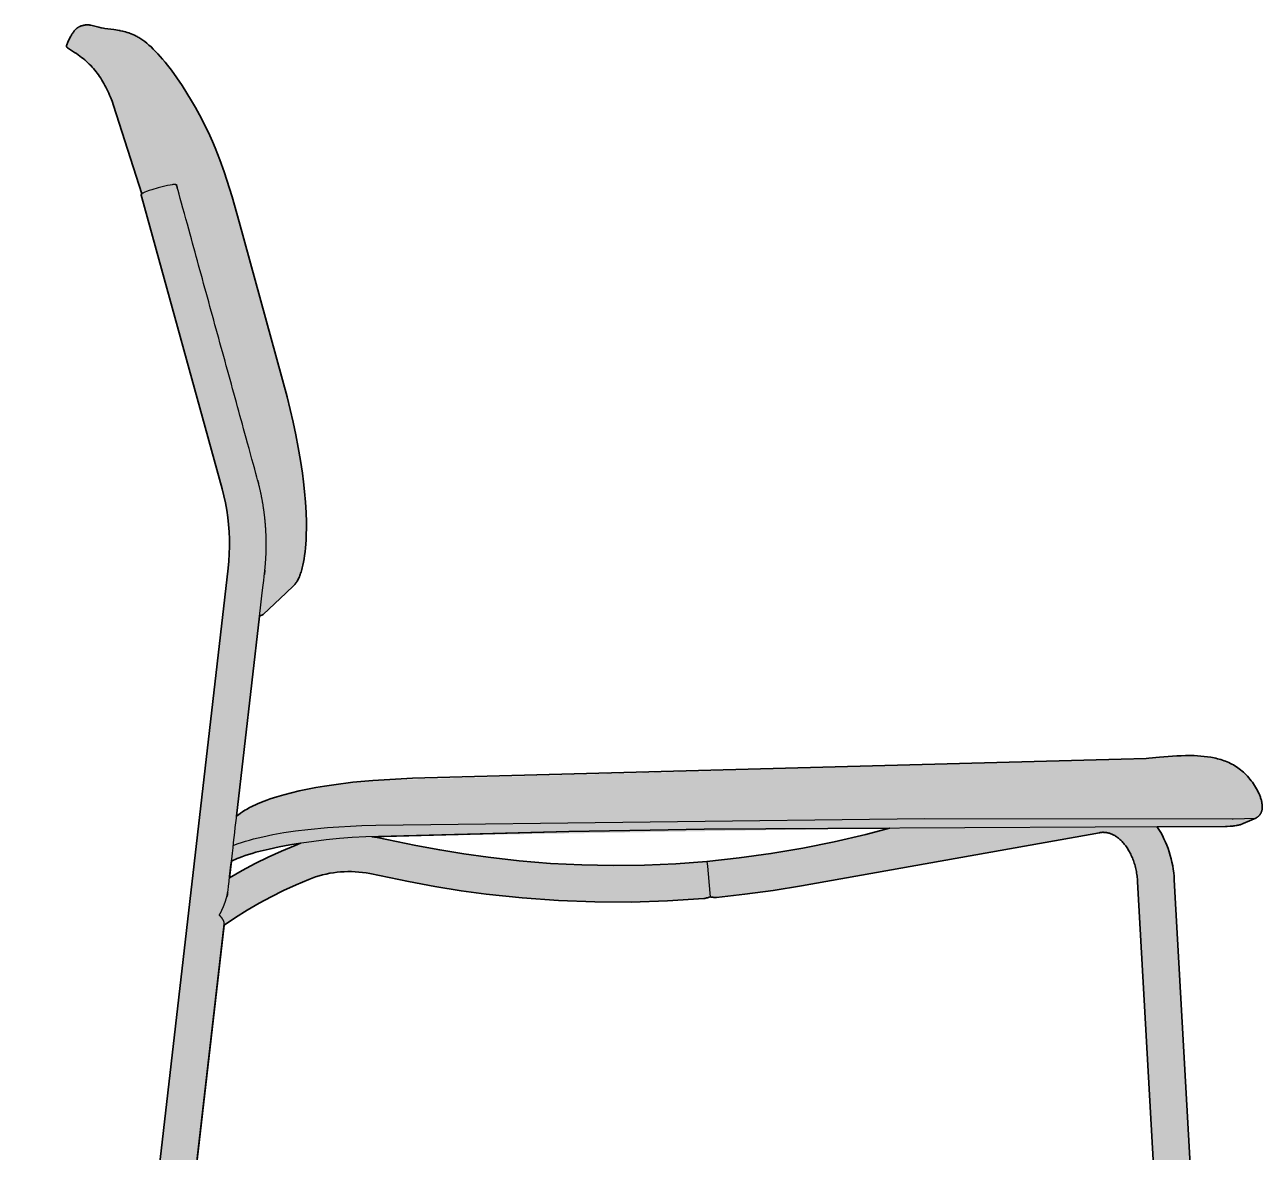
# Model space of a CAD drawing. Header units: millimetres. Extents: x 0 to 1859, y -919 to 982.
# Drawn here: x 1160 to 1699, y 491 to 982 of the extents above; entities that cross this region are included whole.
import ezdxf

# ---------------------------------------------------------------- set-up
doc = ezdxf.new("R2010")
doc.units = ezdxf.units.MM
doc.layers.add('Blocks', color=7, linetype='Continuous')
doc.layers.add('Blocks$Fill', color=7, linetype='Continuous', true_color=0xffffff)
doc.layers.add('Blocks$Inner', color=7, linetype='Continuous', lineweight=25, true_color=0x007f00)
doc.layers.add('Blocks$Outline', color=7, linetype='Continuous', lineweight=35, true_color=0xff3f3f)

# ---------------------------------------------------------------- blocks, each defined once
blk = doc.blocks.new('Soft Edge 90 Barstool Low Side')
at = {"layer": 'Blocks$Fill'}
h = blk.add_hatch(color=256, dxfattribs=at)
h.paths.add_polyline_path([(217.51, 724.21), (219.02, 724.88), (219.02, 724.88), (229.03, 734.32), (232, 737.09), (232.3, 737.38), (232.57, 737.67), (232.72, 737.83), (232.88, 738.02), (233.04, 738.21), (233.19, 738.4), (233.33, 738.6), (233.46, 738.79), (233.59, 738.99), (233.72, 739.18), (233.84, 739.38), (233.95, 739.58), (234.18, 740), (234.4, 740.43), (234.61, 740.88), (234.81, 741.35), (235.01, 741.84), (235.2, 742.34), (235.38, 742.86), (235.56, 743.41), (235.73, 743.97), (235.9, 744.55), (236.06, 745.16), (236.36, 746.42), (236.64, 747.76), (236.89, 749.18), (237.11, 750.67), (237.31, 752.24), (237.48, 753.88), (237.63, 755.59), (237.74, 757.37), (237.82, 759.22), (237.9, 763.11), (237.89, 765.15), (237.77, 769.4), (237.51, 773.86), (237.1, 778.47), (236.63, 782.73), (236.14, 786.46), (235.29, 792.03), (234.33, 797.59), (233.25, 803.13), (232.07, 808.66), (229.45, 819.69), (208.6, 896.04), (205.51, 906.93), (203.27, 914.14), (202.07, 917.71), (200.16, 923.04), (198.09, 928.29), (196.97, 930.93), (195.81, 933.53), (193.38, 938.62), (191.3, 942.66), (189.62, 945.74), (187.87, 948.76), (185.83, 952.11), (183.69, 955.44), (181.43, 958.74), (179.05, 962.03), (177.35, 964.26), (176.31, 965.57), (175.24, 966.86), (174.2, 968.07), (173.17, 969.2), (172.16, 970.26), (171.17, 971.25), (170.21, 972.16), (169.26, 973.01), (168.34, 973.79), (167.44, 974.49), (166.57, 975.14), (166.14, 975.44), (165.72, 975.72), (165.3, 975.98), (164.89, 976.24), (164.49, 976.47), (164.1, 976.69), (163.71, 976.9), (163.32, 977.1), (162.95, 977.28), (162.21, 977.62), (161.5, 977.92), (160.8, 978.18), (160.45, 978.31), (159.74, 978.54), (159.06, 978.74), (158.39, 978.91), (157.76, 979.06), (156.71, 979.28), (156.39, 979.34), (153.99, 979.71), (149.43, 980.36), (148.39, 980.55), (147.47, 980.76), (143.67, 981.69), (143.49, 981.72), (143.28, 981.76), (143.02, 981.8), (142.85, 981.82), (142.68, 981.84), (142.66, 981.84), (142.65, 981.84), (142.62, 981.84), (142.58, 981.85), (142.54, 981.85), (142.43, 981.84), (142.31, 981.84), (142.16, 981.83), (142, 981.81), (141.82, 981.79), (141.62, 981.76), (141.4, 981.72), (141.17, 981.68), (140.92, 981.63), (140.66, 981.56), (140.39, 981.49), (140.11, 981.41), (139.81, 981.31), (139.51, 981.21), (139.22, 981.09), (139.07, 981.03), (138.92, 980.96), (138.76, 980.89), (138.61, 980.8), (138.45, 980.71), (138.37, 980.67), (138.29, 980.61), (138.2, 980.56), (138.12, 980.5), (138.04, 980.45), (137.96, 980.38), (137.87, 980.32), (137.79, 980.25), (137.7, 980.18), (137.62, 980.11), (137.53, 980.03), (137.44, 979.95), (137.35, 979.86), (137.26, 979.78), (137.08, 979.59), (136.9, 979.38), (136.71, 979.16), (136.53, 978.92), (136.33, 978.66), (136.14, 978.38), (135.94, 978.08), (135.73, 977.76), (135.53, 977.42), (135.32, 977.05), (135.1, 976.66), (134.89, 976.24), (134.44, 975.33), (133.98, 974.3), (133.5, 973.16), (133.48, 973.13), (133.46, 973.09), (133.45, 973.06), (133.43, 973.03), (133.42, 973), (133.4, 972.97), (133.39, 972.94), (133.38, 972.9), (133.37, 972.87), (133.36, 972.83), (133.36, 972.8), (133.35, 972.77), (133.35, 972.73), (133.34, 972.7), (133.34, 972.66), (133.34, 972.63), (133.34, 972.59), (133.34, 972.56), (133.35, 972.52), (133.35, 972.49), (133.35, 972.45), (133.36, 972.42), (133.37, 972.39), (133.38, 972.35), (133.39, 972.32), (133.4, 972.29), (133.41, 972.25), (133.42, 972.22), (133.44, 972.19), (133.45, 972.16), (133.47, 972.13), (133.49, 972.1), (133.51, 972.07), (133.52, 972.04), (133.55, 972.01), (133.57, 971.98), (133.59, 971.96), (133.61, 971.93), (133.64, 971.9), (133.66, 971.88), (133.69, 971.86), (133.71, 971.83), (133.74, 971.81), (133.77, 971.79), (133.8, 971.77), (138.45, 968.74), (139.2, 968.19), (139.93, 967.64), (140.64, 967.07), (141.33, 966.49), (142, 965.89), (142.65, 965.29), (143.28, 964.67), (143.9, 964.04), (144.5, 963.39), (145.09, 962.73), (145.66, 962.06), (146.21, 961.38), (146.75, 960.68), (147.27, 959.97), (147.78, 959.25), (148.27, 958.51), (148.75, 957.76), (149.22, 956.99), (149.67, 956.21), (150.12, 955.41), (150.54, 954.6), (150.96, 953.78), (151.36, 952.94), (151.75, 952.08), (152.13, 951.21), (152.5, 950.33), (153.2, 948.51), (153.85, 946.64), (166.18, 908.21), (166.13, 908.17), (166.12, 908.16), (166.11, 908.15), (166.1, 908.14), (166.09, 908.13), (166.07, 908.11), (166.06, 908.1), (166.05, 908.08), (166.04, 908.07), (166.03, 908.05), (166.02, 908.04), (166.01, 908.02), (166, 908), (165.98, 907.98), (165.98, 907.97), (165.97, 907.96), (165.97, 907.95), (165.96, 907.94), (165.96, 907.93), (165.95, 907.91), (165.95, 907.9), (165.95, 907.89), (165.94, 907.88), (165.94, 907.86), (165.93, 907.85), (165.93, 907.84), (165.93, 907.82), (165.93, 907.81), (165.92, 907.79), (165.92, 907.78), (165.92, 907.76), (165.92, 907.75), (165.92, 907.73), (165.92, 907.72), (165.92, 907.7), (165.92, 907.69), (165.92, 907.67), (165.92, 907.66), (165.92, 907.64), (165.92, 907.63), (165.93, 907.61), (165.93, 907.59), (165.93, 907.58), (165.94, 907.56), (201.12, 779.67), (202.6, 773.49), (203.17, 770.36), (203.63, 767.21), (203.99, 764.06), (204.37, 757.72), (204.39, 754.55), (204.3, 751.37), (204.1, 748.2), (203.8, 745.04), (119.72, 13.91), (119.72, 13.91), (119.71, 13.54), (119.67, 12.71), (119.61, 11.88), (119.52, 11.06), (119.4, 10.24), (119.25, 9.42), (119.08, 8.61), (118.88, 7.8), (118.66, 7), (118.39, 5.5), (117.81, 5.5), (117.72, 5.49), (117.63, 5.49), (117.53, 5.47), (117.44, 5.46), (117.35, 5.44), (117.26, 5.42), (117.17, 5.4), (117.08, 5.37), (116.99, 5.34), (116.9, 5.31), (116.81, 5.27), (116.73, 5.23), (116.64, 5.19), (116.56, 5.15), (116.48, 5.1), (116.4, 5.05), (116.32, 5), (116.25, 4.94), (116.17, 4.88), (116.1, 4.82), (116.03, 4.76), (115.96, 4.69), (115.9, 4.63), (115.83, 4.56), (115.77, 4.49), (115.72, 4.41), (115.66, 4.34), (115.61, 4.26), (115.56, 4.18), (115.51, 4.1), (115.47, 4.02), (115.42, 3.93), (115.39, 3.85), (115.35, 3.76), (115.32, 3.67), (115.29, 3.58), (115.26, 3.49), (115.24, 3.4), (115.22, 3.31), (115.2, 3.22), (115.18, 3.12), (115.17, 3.03), (115.16, 2.94), (115.16, 2.84), (115.16, 2.75), (115.16, 2.66), (115.16, 2.56), (115.17, 2.47), (115.18, 2.38), (115.2, 2.28), (115.22, 2.19), (115.24, 2.1), (115.26, 2.01), (115.29, 1.92), (115.32, 1.83), (115.35, 1.74), (115.39, 1.65), (115.42, 1.57), (115.47, 1.48), (115.51, 1.4), (115.56, 1.32), (115.61, 1.24), (115.66, 1.16), (115.72, 1.09), (115.77, 1.01), (115.83, 0.94), (115.9, 0.87), (115.96, 0.81), (116.03, 0.74), (116.1, 0.68), (116.17, 0.62), (116.25, 0.56), (116.32, 0.5), (116.4, 0.45), (116.48, 0.4), (116.56, 0.35), (116.64, 0.31), (116.73, 0.27), (116.81, 0.23), (116.9, 0.19), (116.99, 0.16), (117.08, 0.13), (117.17, 0.1), (117.26, 0.08), (117.35, 0.06), (117.44, 0.04), (117.53, 0.03), (117.63, 0.01), (117.72, 0.01), (117.81, 0), (117.91, 0), (137.5, 0), (137.6, 0.01), (137.69, 0.01), (137.78, 0.03), (137.87, 0.04), (137.97, 0.06), (138.06, 0.08), (138.15, 0.1), (138.24, 0.13), (138.33, 0.16), (138.42, 0.19), (138.5, 0.23), (138.59, 0.27), (138.67, 0.31), (138.76, 0.35), (138.84, 0.4), (138.92, 0.45), (138.99, 0.5), (139.07, 0.56), (139.14, 0.62), (139.21, 0.68), (139.28, 0.74), (139.35, 0.81), (139.42, 0.87), (139.48, 0.94), (139.54, 1.01), (139.6, 1.09), (139.65, 1.16), (139.71, 1.24), (139.76, 1.32), (139.8, 1.4), (139.85, 1.48), (139.89, 1.57), (139.93, 1.65), (139.97, 1.74), (140, 1.83), (140.03, 1.92), (140.06, 2.01), (140.08, 2.1), (140.1, 2.19), (140.12, 2.28), (140.13, 2.38), (140.14, 2.47), (140.15, 2.56), (140.16, 2.66), (140.16, 2.75), (140.16, 2.84), (140.15, 2.94), (140.14, 3.03), (140.13, 3.12), (140.12, 3.22), (140.1, 3.31), (140.08, 3.4), (140.06, 3.49), (140.03, 3.58), (140, 3.67), (139.97, 3.76), (139.93, 3.85), (139.89, 3.93), (139.85, 4.02), (139.8, 4.1), (139.76, 4.18), (139.71, 4.26), (139.65, 4.34), (139.6, 4.41), (139.54, 4.49), (139.48, 4.56), (139.42, 4.63), (139.35, 4.69), (139.28, 4.76), (139.21, 4.82), (139.14, 4.88), (139.07, 4.94), (138.99, 5), (138.92, 5.05), (138.84, 5.1), (138.76, 5.15), (138.67, 5.19), (138.59, 5.23), (138.5, 5.27), (138.42, 5.31), (138.33, 5.34), (138.24, 5.37), (138.15, 5.4), (138.06, 5.42), (137.97, 5.44), (137.87, 5.46), (137.78, 5.47), (137.69, 5.49), (137.6, 5.49), (137.5, 5.5), (137.41, 5.5), (136.92, 5.5), (136.66, 7), (136.47, 7.53), (136.3, 8.06), (136.15, 8.6), (136.02, 9.14), (135.9, 9.69), (135.81, 10.24), (135.73, 10.79), (135.66, 11.35), (135.62, 11.91), (135.62, 12.09), (154.59, 177.1), (624.31, 177.1), (633.6, 11.92), (633.59, 11.4), (633.57, 10.89), (633.53, 10.37), (633.47, 9.86), (633.39, 9.35), (633.3, 8.84), (633.19, 8.34), (633.07, 7.84), (632.92, 7.34), (632.77, 6.85), (632.6, 6.36), (632.33, 4.86), (631.75, 4.86), (631.66, 4.86), (631.57, 4.85), (631.47, 4.84), (631.38, 4.82), (631.29, 4.81), (631.2, 4.79), (631.1, 4.76), (631.01, 4.74), (630.93, 4.71), (630.84, 4.67), (630.75, 4.64), (630.67, 4.6), (630.58, 4.56), (630.5, 4.51), (630.42, 4.46), (630.34, 4.41), (630.26, 4.36), (630.18, 4.31), (630.11, 4.25), (630.04, 4.19), (629.97, 4.12), (629.9, 4.06), (629.84, 3.99), (629.77, 3.92), (629.71, 3.85), (629.66, 3.78), (629.6, 3.7), (629.55, 3.62), (629.5, 3.54), (629.45, 3.46), (629.4, 3.38), (629.36, 3.3), (629.32, 3.21), (629.29, 3.12), (629.26, 3.04), (629.23, 2.95), (629.2, 2.86), (629.17, 2.77), (629.15, 2.67), (629.14, 2.58), (629.12, 2.49), (629.11, 2.4), (629.1, 2.3), (629.1, 2.21), (629.1, 2.11), (629.1, 2.02), (629.1, 1.93), (629.11, 1.83), (629.12, 1.74), (629.14, 1.65), (629.15, 1.55), (629.17, 1.46), (629.2, 1.37), (629.23, 1.28), (629.26, 1.19), (629.29, 1.11), (629.32, 1.02), (629.36, 0.93), (629.4, 0.85), (629.45, 0.77), (629.5, 0.69), (629.55, 0.61), (629.6, 0.53), (629.66, 0.45), (629.71, 0.38), (629.77, 0.31), (629.84, 0.24), (629.9, 0.17), (629.97, 0.1), (630.04, 0.04), (630.11, -0.02), (630.18, -0.08), (630.26, -0.13), (630.34, -0.19), (630.42, -0.24), (630.5, -0.28), (630.58, -0.33), (630.67, -0.37), (630.75, -0.41), (630.84, -0.44), (630.93, -0.48), (631.01, -0.51), (631.1, -0.53), (631.2, -0.56), (631.29, -0.58), (631.38, -0.6), (631.47, -0.61), (631.57, -0.62), (631.66, -0.63), (631.75, -0.63), (631.85, -0.64), (651.44, -0.63), (651.53, -0.63), (651.63, -0.62), (651.72, -0.61), (651.81, -0.6), (651.91, -0.58), (652, -0.56), (652.09, -0.53), (652.18, -0.51), (652.27, -0.48), (652.36, -0.44), (652.44, -0.41), (652.53, -0.37), (652.61, -0.33), (652.69, -0.28), (652.78, -0.24), (652.85, -0.19), (652.93, -0.13), (653.01, -0.08), (653.08, -0.02), (653.15, 0.04), (653.22, 0.1), (653.29, 0.17), (653.36, 0.24), (653.42, 0.31), (653.48, 0.38), (653.54, 0.45), (653.59, 0.53), (653.65, 0.61), (653.7, 0.69), (653.74, 0.77), (653.79, 0.85), (653.83, 0.93), (653.87, 1.02), (653.9, 1.11), (653.94, 1.19), (653.97, 1.28), (653.99, 1.37), (654.02, 1.46), (654.04, 1.55), (654.06, 1.65), (654.07, 1.74), (654.08, 1.83), (654.09, 1.93), (654.09, 2.02), (654.1, 2.11), (654.09, 2.21), (654.09, 2.3), (654.08, 2.4), (654.07, 2.49), (654.06, 2.58), (654.04, 2.67), (654.02, 2.77), (653.99, 2.86), (653.97, 2.95), (653.94, 3.04), (653.9, 3.12), (653.87, 3.21), (653.83, 3.3), (653.79, 3.38), (653.74, 3.46), (653.7, 3.54), (653.65, 3.62), (653.59, 3.7), (653.54, 3.78), (653.48, 3.85), (653.42, 3.92), (653.36, 3.99), (653.29, 4.06), (653.22, 4.12), (653.15, 4.19), (653.08, 4.25), (653.01, 4.31), (652.93, 4.36), (652.85, 4.41), (652.78, 4.46), (652.69, 4.51), (652.61, 4.56), (652.53, 4.6), (652.44, 4.64), (652.36, 4.67), (652.27, 4.71), (652.18, 4.74), (652.09, 4.76), (652, 4.79), (651.91, 4.81), (651.81, 4.82), (651.72, 4.84), (651.63, 4.85), (651.53, 4.86), (651.44, 4.86), (651.35, 4.86), (650.86, 4.86), (650.6, 6.36), (650.21, 7.77), (650.06, 8.48), (649.92, 9.19), (649.81, 9.91), (649.72, 10.63), (649.68, 11.03), (649.58, 12.81), (649.58, 12.81), (649.58, 12.82), (640.34, 177.1), (645.72, 177.1), (645.91, 177.11), (646.09, 177.13), (646.28, 177.15), (646.47, 177.18), (646.65, 177.21), (646.84, 177.25), (647.02, 177.3), (647.2, 177.36), (647.38, 177.42), (647.55, 177.48), (647.73, 177.56), (647.9, 177.63), (648.07, 177.72), (648.23, 177.81), (648.4, 177.9), (648.56, 178), (648.71, 178.11), (648.86, 178.22), (649.01, 178.34), (649.16, 178.46), (649.3, 178.59), (649.43, 178.72), (649.56, 178.85), (649.69, 179), (649.81, 179.14), (649.92, 179.29), (650.03, 179.44), (650.14, 179.6), (650.24, 179.76), (650.33, 179.92), (650.42, 180.09), (650.51, 180.26), (650.58, 180.43), (650.66, 180.6), (650.72, 180.78), (650.78, 180.96), (650.83, 181.14), (650.88, 181.32), (650.92, 181.5), (650.95, 181.67), (650.98, 181.83), (651, 181.99), (651.01, 182.16), (651.02, 182.32), (651.03, 182.48), (651.03, 182.6), (651.03, 182.78), (651.02, 182.96), (651, 183.14), (650.98, 183.33), (650.95, 183.51), (650.92, 183.69), (650.88, 183.87), (650.83, 184.05), (650.78, 184.24), (650.72, 184.41), (650.66, 184.59), (650.58, 184.77), (650.51, 184.94), (650.42, 185.11), (650.33, 185.27), (650.24, 185.44), (650.14, 185.6), (650.03, 185.75), (649.92, 185.9), (649.81, 186.05), (649.69, 186.2), (649.56, 186.34), (649.43, 186.47), (649.3, 186.61), (649.16, 186.73), (649.01, 186.85), (648.86, 186.97), (648.71, 187.08), (648.56, 187.19), (648.4, 187.29), (648.23, 187.39), (648.07, 187.48), (647.9, 187.56), (647.73, 187.64), (647.55, 187.71), (647.38, 187.78), (647.2, 187.84), (647.02, 187.89), (646.84, 187.94), (646.65, 187.98), (646.47, 188.02), (646.28, 188.04), (646.09, 188.07), (645.91, 188.08), (645.72, 188.09), (645.53, 188.1), (639.72, 188.1), (615.94, 610.85), (615.79, 612.39), (615.59, 613.92), (615.34, 615.44), (615.04, 616.96), (614.69, 618.46), (614.29, 619.95), (613.84, 621.43), (613.34, 622.89), (612.79, 624.33), (612.19, 625.75), (611.54, 627.16), (610.85, 628.54), (610.11, 629.89), (609.33, 631.22), (608.57, 632.41), (639.04, 632.58), (640.34, 632.65), (641.49, 632.74), (642, 632.79), (642.48, 632.85), (642.93, 632.91), (643.34, 632.98), (643.73, 633.06), (644.08, 633.13), (644.4, 633.21), (644.69, 633.29), (646.03, 633.77), (651.51, 636.22), (651.79, 636.35), (651.92, 636.42), (652.05, 636.5), (652.17, 636.57), (652.29, 636.65), (652.41, 636.73), (652.52, 636.82), (652.63, 636.91), (652.74, 636.99), (652.84, 637.09), (652.94, 637.18), (653.03, 637.28), (653.12, 637.38), (653.21, 637.48), (653.3, 637.58), (653.38, 637.69), (653.46, 637.8), (653.53, 637.91), (653.6, 638.02), (653.67, 638.14), (653.73, 638.26), (653.8, 638.38), (653.85, 638.5), (653.91, 638.62), (653.96, 638.75), (654.01, 638.87), (654.05, 639), (654.09, 639.14), (654.13, 639.27), (654.17, 639.4), (654.2, 639.54), (654.23, 639.68), (654.26, 639.82), (654.28, 639.96), (654.3, 640.1), (654.32, 640.25), (654.33, 640.4), (654.34, 640.54), (654.35, 640.69), (654.36, 640.84), (654.36, 641), (654.36, 641.15), (654.36, 641.3), (654.35, 641.62), (654.32, 641.94), (654.29, 642.26), (654.25, 642.59), (654.19, 642.92), (654.13, 643.26), (654.05, 643.6), (653.97, 643.94), (653.87, 644.29), (653.77, 644.63), (653.66, 644.99), (653.54, 645.35), (653.41, 645.7), (653.27, 646.06), (653.12, 646.42), (652.96, 646.79), (652.63, 647.51), (652.27, 648.24), (651.87, 648.96), (651.46, 649.69), (651.01, 650.4), (650.55, 651.11), (650.06, 651.8), (649.55, 652.48), (649.02, 653.15), (648.48, 653.8), (647.92, 654.43), (647.35, 655.04), (646.76, 655.62), (646.17, 656.17), (645.57, 656.7), (644.96, 657.2), (644.34, 657.68), (643.71, 658.13), (643.08, 658.56), (642.43, 658.96), (641.78, 659.35), (641.12, 659.71), (640.46, 660.05), (639.78, 660.37), (639.1, 660.67), (638.42, 660.95), (637.73, 661.21), (637.03, 661.45), (636.33, 661.68), (635.62, 661.88), (634.91, 662.08), (634.2, 662.25), (633.48, 662.42), (632.76, 662.56), (632.03, 662.7), (630.57, 662.92), (629.1, 663.1), (627.63, 663.24), (626.15, 663.34), (624.68, 663.4), (622.79, 663.44), (620.9, 663.44), (619.02, 663.39), (617.14, 663.31), (613.38, 663.05), (609.63, 662.68), (609.63, 662.68), (603.75, 662.18), (592.85, 661.8), (266.82, 652.6), (258.15, 651.78), (249.81, 650.72), (245.84, 650.11), (241.99, 649.46), (238.29, 648.75), (234.72, 648), (231.32, 647.2), (228.07, 646.36), (224.99, 645.47), (222.05, 644.53), (220.64, 644.03), (218.33, 643.16), (216.53, 642.41), (215.63, 642.01), (214.74, 641.59), (213.84, 641.14), (213.15, 640.78), (212.46, 640.41), (211.76, 640), (211.05, 639.58), (210.11, 638.98), (209.2, 638.36), (208.27, 637.67), (207.48, 637.06)], flags=0)
h.paths.add_polyline_path([(235.36, 625.22), (232.97, 624.32), (227.07, 621.85), (221.26, 619.2), (215.54, 616.35), (209.91, 613.32), (204.39, 610.11), (205.22, 617.37), (208.59, 618.9), (209.82, 619.38), (211.16, 619.86), (212.63, 620.34), (214.22, 620.82), (215.92, 621.31), (217.73, 621.78), (221.67, 622.72), (226.01, 623.63), (230.71, 624.48)], flags=0)
h.paths.add_polyline_path([(412.43, 617.32), (385.16, 615.72), (371.51, 615.55), (357.85, 615.8), (344.21, 616.48), (330.59, 617.58), (317.02, 619.1), (306.47, 620.58), (296, 622.3), (285.57, 624.28), (266.38, 628.09), (491.93, 631.83), (467.9, 625.86), (454.14, 623.08), (440.3, 620.73), (426.39, 618.81)], flags=0)
h.paths.add_polyline_path([(623.7, 188.1), (155.86, 188.1), (202.02, 589.53), (212.07, 596.08), (217.26, 599.1), (222.53, 601.95), (227.9, 604.63), (233.35, 607.13), (238.88, 609.45), (240.37, 610.03), (241.88, 610.56), (243.4, 611.03), (244.94, 611.45), (246.49, 611.82), (248.06, 612.13), (249.63, 612.39), (251.22, 612.6), (252.81, 612.75), (254.4, 612.84), (255.99, 612.89), (257.59, 612.87), (259.19, 612.81), (260.78, 612.68), (262.36, 612.51), (263.94, 612.28), (265.51, 611.99), (293.87, 606.43), (305.37, 604.57), (316.14, 603.09), (331.9, 601.39), (347.72, 600.24), (363.56, 599.64), (379.41, 599.59), (395.26, 600.09), (411.08, 601.15), (411.47, 601.21), (411.87, 601.29), (412.26, 601.38), (412.65, 601.48), (413.03, 601.59), (413.41, 601.72), (413.82, 601.87), (414.21, 601.8), (414.6, 601.74), (414.99, 601.7), (415.38, 601.66), (415.78, 601.64), (416.17, 601.64), (416.57, 601.64), (428.94, 603), (441.27, 604.69), (453.56, 606.71), (583.69, 629.89), (584, 629.93), (584.32, 629.96), (584.62, 629.98), (584.75, 629.99), (585.03, 629.99), (585.31, 629.98), (585.59, 629.97), (585.88, 629.95), (586.19, 629.91), (586.51, 629.87), (586.83, 629.81), (587.15, 629.74), (587.47, 629.66), (587.79, 629.56), (588.11, 629.46), (588.44, 629.34), (588.77, 629.21), (589.09, 629.06), (589.42, 628.9), (589.75, 628.73), (590.08, 628.54), (590.42, 628.35), (590.75, 628.13), (591.08, 627.9), (591.4, 627.66), (591.73, 627.41), (592.06, 627.14), (592.38, 626.86), (592.7, 626.56), (593.02, 626.26), (593.33, 625.93), (593.64, 625.6), (593.95, 625.25), (594.26, 624.88), (594.56, 624.5), (594.86, 624.11), (595.15, 623.7), (595.44, 623.27), (595.73, 622.83), (596.01, 622.38), (596.29, 621.91), (596.55, 621.43), (596.82, 620.93), (597.07, 620.42), (597.32, 619.9), (597.55, 619.36), (597.78, 618.82), (598, 618.26), (598.21, 617.69), (598.41, 617.11), (598.61, 616.53), (598.79, 615.93), (598.95, 615.33), (599.11, 614.72), (599.26, 614.11), (599.39, 613.48), (599.52, 612.86), (599.63, 612.23), (599.73, 611.6), (599.82, 610.96), (599.9, 610.33), (599.96, 609.69), (600.01, 609.05)], flags=0)
at = {"layer": 'Blocks$Inner'}
for points in [[(217.51, 724.21), (219.02, 724.88), (219.02, 724.88), (229.03, 734.32), (229.08, 734.37), (229.23, 734.51), (229.29, 734.56), (229.38, 734.64), (232, 737.09), (232.3, 737.38), (232.57, 737.67), (232.72, 737.83), (232.88, 738.02), (233.04, 738.21), (233.19, 738.4), (233.33, 738.6), (233.46, 738.79), (233.59, 738.99), (233.72, 739.18), (233.84, 739.38), (233.95, 739.58), (234.18, 740), (234.4, 740.43), (234.61, 740.88), (234.81, 741.35), (235.01, 741.84), (235.2, 742.34), (235.38, 742.86), (235.56, 743.41), (235.73, 743.97), (235.9, 744.55), (236.06, 745.16), (236.36, 746.42), (236.64, 747.76), (236.89, 749.18), (237.11, 750.67), (237.31, 752.24), (237.48, 753.88), (237.63, 755.59), (237.74, 757.37), (237.82, 759.22), (237.9, 763.11), (237.89, 765.15), (237.77, 769.4), (237.51, 773.86), (237.1, 778.47), (236.63, 782.73), (236.14, 786.46), (235.29, 792.03), (234.33, 797.59), (233.25, 803.13), (232.07, 808.66), (229.45, 819.69), (208.6, 896.04), (205.51, 906.93), (203.27, 914.14), (202.07, 917.71), (200.16, 923.04), (198.09, 928.29), (196.97, 930.93), (195.81, 933.53), (193.38, 938.62), (191.3, 942.66), (189.62, 945.74), (187.87, 948.76), (185.83, 952.11), (183.69, 955.44), (181.43, 958.74), (179.05, 962.03), (177.35, 964.26), (176.31, 965.57), (175.24, 966.86), (174.2, 968.07), (173.17, 969.2), (172.16, 970.26), (171.17, 971.25), (170.21, 972.16), (169.26, 973.01), (168.34, 973.79), (167.44, 974.49), (166.57, 975.14), (166.14, 975.44), (165.72, 975.72), (165.3, 975.98), (164.89, 976.24), (164.49, 976.47), (164.1, 976.69), (163.71, 976.9), (163.32, 977.1), (162.95, 977.28), (162.21, 977.62), (161.5, 977.92), (160.8, 978.18), (160.45, 978.31), (159.74, 978.54), (159.06, 978.74), (158.39, 978.91), (157.76, 979.06), (156.9, 979.24), (156.71, 979.28), (156.64, 979.29), (156.57, 979.3), (156.55, 979.31), (156.4, 979.33), (156.39, 979.34), (153.99, 979.71), (150.01, 980.26), (149.43, 980.36), (148.39, 980.55), (147.47, 980.76), (143.98, 981.62), (143.67, 981.69), (143.49, 981.72), (143.28, 981.76), (143.02, 981.8), (142.85, 981.82), (142.68, 981.84), (142.66, 981.84), (142.65, 981.84), (142.62, 981.84), (142.58, 981.85), (142.54, 981.85), (142.43, 981.84), (142.31, 981.84), (142.16, 981.83), (142, 981.81), (141.82, 981.79), (141.62, 981.76), (141.4, 981.72), (141.17, 981.68), (140.92, 981.63), (140.66, 981.56), (140.39, 981.49), (140.11, 981.41), (139.81, 981.31), (139.51, 981.21), (139.22, 981.09), (139.07, 981.03), (138.92, 980.96), (138.76, 980.89), (138.61, 980.8), (138.45, 980.71), (138.37, 980.67), (138.29, 980.61), (138.2, 980.56), (138.12, 980.5), (138.04, 980.45), (137.96, 980.38), (137.87, 980.32), (137.79, 980.25), (137.7, 980.18), (137.62, 980.11), (137.53, 980.03), (137.44, 979.95), (137.35, 979.86), (137.26, 979.78), (137.08, 979.59), (136.9, 979.38), (136.71, 979.16), (136.53, 978.92), (136.33, 978.66), (136.14, 978.38), (135.94, 978.08), (135.73, 977.76), (135.53, 977.42), (135.32, 977.05), (135.1, 976.66), (134.89, 976.24), (134.44, 975.33), (133.98, 974.3), (133.5, 973.16), (133.48, 973.13), (133.46, 973.09), (133.45, 973.06), (133.43, 973.03), (133.42, 973), (133.4, 972.97), (133.39, 972.94), (133.38, 972.9), (133.37, 972.87), (133.36, 972.83), (133.36, 972.8), (133.35, 972.77), (133.35, 972.73), (133.34, 972.7), (133.34, 972.66), (133.34, 972.63), (133.34, 972.59), (133.34, 972.56), (133.35, 972.52), (133.35, 972.49), (133.35, 972.45), (133.36, 972.42), (133.37, 972.39), (133.38, 972.35), (133.39, 972.32), (133.4, 972.29), (133.41, 972.25), (133.42, 972.22), (133.44, 972.19), (133.45, 972.16), (133.47, 972.13), (133.49, 972.1), (133.51, 972.07), (133.52, 972.04), (133.55, 972.01), (133.57, 971.98), (133.59, 971.96), (133.61, 971.93), (133.64, 971.9), (133.66, 971.88), (133.69, 971.86), (133.71, 971.83), (133.74, 971.81), (133.77, 971.79), (133.8, 971.77), (136.88, 969.79), (137.68, 969.27), (138.45, 968.74), (139.2, 968.19), (139.93, 967.64), (140.64, 967.07), (141.33, 966.49), (142, 965.89), (142.65, 965.29), (143.28, 964.67), (143.9, 964.04), (144.5, 963.39), (145.09, 962.73), (145.66, 962.06), (146.21, 961.38), (146.75, 960.68), (147.27, 959.97), (147.78, 959.25), (148.27, 958.51), (148.75, 957.76), (149.22, 956.99), (149.67, 956.21), (150.12, 955.41), (150.54, 954.6), (150.96, 953.78), (151.36, 952.94), (151.75, 952.08), (152.13, 951.21), (152.5, 950.33), (153.2, 948.51), (153.85, 946.64), (166.2, 908.14), (166.18, 908.13), (166.17, 908.13), (166.15, 908.12), (166.14, 908.11), (166.13, 908.1), (166.11, 908.09), (166.1, 908.08), (166.09, 908.07), (166.07, 908.05), (166.06, 908.04), (166.05, 908.03), (166.04, 908.02), (166.03, 908), (166.02, 907.99), (166.01, 907.98), (166, 907.96), (165.99, 907.95), (165.98, 907.93), (165.97, 907.92), (165.96, 907.9), (165.96, 907.88), (165.95, 907.87), (165.94, 907.85), (165.94, 907.84), (165.93, 907.82), (165.93, 907.8), (165.93, 907.78), (165.92, 907.77), (165.92, 907.75), (165.92, 907.73), (165.92, 907.72), (165.92, 907.7), (165.92, 907.68), (165.92, 907.66), (165.92, 907.65), (165.92, 907.63), (165.93, 907.61), (165.93, 907.6), (165.93, 907.58), (165.94, 907.56), (166.2, 906.6), (201.12, 779.67)], [(181.36, 911.81), (181.36, 911.82), (181.35, 911.84), (181.35, 911.85), (181.34, 911.87), (181.34, 911.88), (181.33, 911.9), (181.32, 911.91), (181.32, 911.92), (181.31, 911.94), (181.3, 911.95), (181.29, 911.96), (181.28, 911.98), (181.27, 911.99), (181.27, 912), (181.26, 912.01), (181.25, 912.02), (181.24, 912.03), (181.23, 912.05), (181.22, 912.06), (181.21, 912.07), (181.2, 912.07), (181.19, 912.08), (181.18, 912.09), (181.17, 912.1), (181.16, 912.11), (181.15, 912.12), (181.14, 912.12), (181.13, 912.13), (181.12, 912.14), (181.11, 912.14), (181.09, 912.15), (181.07, 912.16), (181.05, 912.17), (181.03, 912.18), (181.01, 912.19), (181, 912.2), (180.98, 912.2), (180.96, 912.21), (180.95, 912.21), (180.93, 912.22), (180.91, 912.22), (180.9, 912.23), (180.88, 912.23), (180.85, 912.24), (180.82, 912.24), (180.8, 912.25), (180.77, 912.25), (180.73, 912.26), (180.7, 912.26), (180.67, 912.26), (180.6, 912.26), (180.54, 912.26), (180.48, 912.26), (180.42, 912.26), (180.35, 912.26), (180.21, 912.25), (180.06, 912.24), (179.74, 912.2), (179.39, 912.15), (178.55, 912.01), (177.42, 911.78), (176.15, 911.49), (173.35, 910.77), (170.58, 909.96), (169.34, 909.56), (168.25, 909.18), (167.46, 908.87), (167.12, 908.73), (166.83, 908.6), (166.7, 908.53), (166.57, 908.47), (166.52, 908.44), (166.46, 908.41), (166.41, 908.38), (166.36, 908.34), (166.3, 908.31), (166.28, 908.29), (166.25, 908.27), (166.21, 908.24), (166.2, 908.23), (166.18, 908.21), (166.16, 908.19), (166.13, 908.17), (166.12, 908.16), (166.11, 908.15), (166.1, 908.14), (166.09, 908.13), (166.07, 908.11), (166.06, 908.1), (166.05, 908.08), (166.04, 908.07), (166.03, 908.05), (166.02, 908.04), (166.01, 908.02), (166, 908), (165.98, 907.98), (165.98, 907.97), (165.97, 907.96), (165.97, 907.95), (165.96, 907.94), (165.96, 907.93), (165.95, 907.91), (165.95, 907.9), (165.95, 907.89), (165.94, 907.88), (165.94, 907.86), (165.93, 907.85), (165.93, 907.84), (165.93, 907.82), (165.93, 907.81), (165.92, 907.79), (165.92, 907.78), (165.92, 907.76), (165.92, 907.75), (165.92, 907.73), (165.92, 907.72), (165.92, 907.7), (165.92, 907.69), (165.92, 907.67), (165.92, 907.66), (165.92, 907.64), (165.92, 907.63), (165.93, 907.61), (165.93, 907.59), (165.93, 907.58), (165.94, 907.56)], [(203.8, 745.01), (204.11, 748.18), (204.3, 751.35), (204.39, 754.53), (204.37, 757.71), (204.23, 760.89), (203.99, 764.06), (203.63, 767.21), (203.17, 770.36), (202.6, 773.49), (201.91, 776.59), (201.12, 779.67), (201.91, 776.59), (202.59, 773.49), (203.17, 770.37), (203.63, 767.22), (203.99, 764.07), (204.23, 760.9), (204.37, 757.72), (204.39, 754.55), (204.3, 751.37), (204.1, 748.2), (203.8, 745.04), (119.72, 13.91)], [(651.51, 636.22), (651.65, 636.28), (651.79, 636.35), (651.92, 636.42), (652.05, 636.5), (652.17, 636.57), (652.29, 636.65), (652.41, 636.73), (652.52, 636.82), (652.63, 636.91), (652.74, 636.99), (652.84, 637.09), (652.94, 637.18), (653.03, 637.28), (653.12, 637.38), (653.21, 637.48), (653.3, 637.58), (653.38, 637.69), (653.46, 637.8), (653.53, 637.91), (653.6, 638.02), (653.67, 638.14), (653.73, 638.26), (653.8, 638.38), (653.85, 638.5), (653.91, 638.62), (653.96, 638.75), (654.01, 638.87), (654.05, 639), (654.09, 639.14), (654.13, 639.27), (654.17, 639.4), (654.2, 639.54), (654.23, 639.68), (654.26, 639.82), (654.28, 639.96), (654.3, 640.1), (654.32, 640.25), (654.33, 640.4), (654.34, 640.54), (654.35, 640.69), (654.36, 640.84), (654.36, 641), (654.36, 641.15), (654.36, 641.3), (654.35, 641.62), (654.32, 641.94), (654.29, 642.26), (654.25, 642.59), (654.19, 642.92), (654.13, 643.26), (654.05, 643.6), (653.97, 643.94), (653.87, 644.29), (653.77, 644.63), (653.66, 644.99), (653.54, 645.35), (653.41, 645.7), (653.27, 646.06), (653.12, 646.42), (652.96, 646.79), (652.63, 647.51), (652.27, 648.24), (651.87, 648.96), (651.46, 649.69), (651.01, 650.4), (650.55, 651.11), (650.06, 651.8), (649.55, 652.48), (649.02, 653.15), (648.48, 653.8), (647.92, 654.43), (647.35, 655.04), (646.76, 655.62), (646.17, 656.17), (645.57, 656.7), (644.96, 657.2), (644.34, 657.68), (643.71, 658.13), (643.08, 658.56), (642.43, 658.96), (641.78, 659.35), (641.12, 659.71), (640.46, 660.05), (639.78, 660.37), (639.1, 660.67), (638.42, 660.95), (637.73, 661.21), (637.03, 661.45), (636.33, 661.68), (635.62, 661.88), (634.91, 662.08), (634.2, 662.25), (633.48, 662.42), (632.76, 662.56), (632.03, 662.7), (630.57, 662.92), (629.1, 663.1), (627.63, 663.24), (626.15, 663.34), (624.68, 663.4), (622.79, 663.44), (620.9, 663.44), (619.02, 663.39), (617.14, 663.31), (613.38, 663.05), (609.63, 662.68), (609, 662.6)], [(609.63, 662.68), (604.9, 662.26), (603.75, 662.18), (592.85, 661.8), (284.05, 653.59), (266.82, 652.6), (258.15, 651.78), (249.81, 650.72), (245.84, 650.11), (241.99, 649.46), (238.29, 648.75), (234.72, 648), (231.32, 647.2), (228.07, 646.36), (224.99, 645.47), (222.05, 644.53), (220.64, 644.03), (218.33, 643.16), (216.53, 642.41), (215.63, 642.01), (214.74, 641.59), (213.84, 641.14), (213.15, 640.78), (212.46, 640.41), (211.76, 640), (211.05, 639.58), (210.11, 638.98), (209.2, 638.36), (208.27, 637.67), (207.48, 637.06)], [(206.02, 624.32), (207.05, 624.72), (208.14, 625.12), (209.67, 625.63), (211.3, 626.14), (213.05, 626.63), (214.9, 627.12), (218.91, 628.08), (223.32, 628.99), (228.08, 629.85), (233.17, 630.61), (238.55, 631.27), (247.09, 632.03), (262.04, 632.92), (268.14, 633.15), (507.17, 635.95), (641.2, 635.88), (641.64, 635.88), (646.58, 636), (651.51, 636.22), (646.03, 633.77), (644.69, 633.29), (644.4, 633.21), (644.08, 633.13), (643.73, 633.06), (643.34, 632.98), (642.93, 632.91), (642.48, 632.85), (642, 632.79), (641.49, 632.74), (640.34, 632.65), (639.04, 632.58), (638.34, 632.56), (411.24, 631.42), (387.61, 630.99), (352.17, 630.31), (263.78, 628.02), (257.81, 627.7), (252.32, 627.27), (246.54, 626.69), (235.73, 625.28), (230.71, 624.48), (226.01, 623.63), (221.67, 622.72), (217.73, 621.78), (215.92, 621.31), (214.22, 620.82), (212.63, 620.34), (211.16, 619.86), (209.82, 619.38), (208.59, 618.9), (207.73, 618.53), (205.22, 617.37)], [(491.93, 631.83), (481.57, 629.06), (467.9, 625.86), (454.14, 623.08), (440.3, 620.73), (426.39, 618.81), (412.43, 617.32), (412.62, 615.24), (413.68, 603.51), (413.82, 601.87)], [(639.72, 188.1), (616.03, 609.31), (615.94, 610.85), (615.79, 612.39), (615.59, 613.92), (615.34, 615.44), (615.04, 616.96), (614.69, 618.46), (614.29, 619.95), (613.84, 621.43), (613.34, 622.89), (612.79, 624.33), (612.19, 625.75), (611.54, 627.16), (610.85, 628.54), (610.11, 629.89), (609.33, 631.22), (608.5, 632.53)], [(202.02, 589.53), (206.99, 592.89), (212.07, 596.08), (217.26, 599.1), (222.53, 601.95), (227.9, 604.63), (233.35, 607.13), (238.88, 609.45), (240.37, 610.03), (241.88, 610.56), (243.4, 611.03), (244.94, 611.45), (246.49, 611.82), (248.06, 612.13), (249.63, 612.39), (251.22, 612.6), (252.81, 612.75), (254.4, 612.84), (255.99, 612.89), (257.59, 612.87), (259.19, 612.81), (260.78, 612.68), (262.36, 612.51), (263.94, 612.28), (265.51, 611.99), (282.41, 608.59), (293.87, 606.43), (305.37, 604.57), (316.14, 603.09), (331.9, 601.39), (347.72, 600.24), (363.56, 599.64), (379.41, 599.59), (395.26, 600.09), (411.08, 601.15), (411.47, 601.21), (411.87, 601.29), (412.26, 601.38), (412.65, 601.48), (413.03, 601.59), (413.41, 601.72), (413.82, 601.87), (414.21, 601.8), (414.6, 601.74), (414.99, 601.7), (415.38, 601.66), (415.78, 601.64), (416.17, 601.64), (416.57, 601.64), (428.94, 603), (441.27, 604.69), (453.56, 606.71), (583.38, 629.84), (583.69, 629.89), (584, 629.93), (584.32, 629.96), (584.62, 629.98), (584.75, 629.99), (585.03, 629.99), (585.31, 629.98), (585.59, 629.97), (585.88, 629.95), (586.19, 629.91), (586.51, 629.87), (586.83, 629.81), (587.15, 629.74), (587.47, 629.66), (587.79, 629.56), (588.11, 629.46), (588.44, 629.34), (588.77, 629.21), (589.09, 629.06), (589.42, 628.9), (589.75, 628.73), (590.08, 628.54), (590.42, 628.35), (590.75, 628.13), (591.08, 627.9), (591.4, 627.66), (591.73, 627.41), (592.06, 627.14), (592.38, 626.86), (592.7, 626.56), (593.02, 626.26), (593.33, 625.93), (593.64, 625.6), (593.95, 625.25), (594.26, 624.88), (594.56, 624.5), (594.86, 624.11), (595.15, 623.7), (595.44, 623.27), (595.73, 622.83), (596.01, 622.38), (596.29, 621.91), (596.55, 621.43), (596.82, 620.93), (597.07, 620.42), (597.32, 619.9), (597.55, 619.36), (597.78, 618.82), (598, 618.26), (598.21, 617.69), (598.41, 617.11), (598.61, 616.53), (598.79, 615.93), (598.95, 615.33), (599.11, 614.72), (599.26, 614.11), (599.39, 613.48), (599.52, 612.86), (599.63, 612.23), (599.73, 611.6), (599.82, 610.96), (599.9, 610.33), (599.96, 609.69), (600.01, 609.05), (600.06, 608.41), (623.7, 188.1)], [(412.43, 617.32), (398.81, 616.31), (385.16, 615.72), (371.51, 615.55), (357.85, 615.8), (344.21, 616.48), (330.59, 617.58), (317.02, 619.1), (306.47, 620.58), (296, 622.3), (285.57, 624.28), (268.67, 627.68), (266.38, 628.09)], [(235.36, 625.22), (232.97, 624.32), (227.07, 621.85), (221.26, 619.2), (215.54, 616.35), (209.91, 613.32), (204.39, 610.11)], [(136.92, 5.5), (136.66, 7), (136.47, 7.53), (136.3, 8.06), (136.15, 8.6), (136.02, 9.14), (135.9, 9.69), (135.81, 10.24), (135.73, 10.79), (135.66, 11.35), (135.62, 11.91), (135.62, 12.09), (154.59, 177.1), (154.96, 180.33), (155.02, 180.87), (155.2, 182.6), (155.42, 184.34), (155.49, 184.88), (202.09, 590.12)]]:
    blk.add_lwpolyline(points, dxfattribs=at)
blk.add_open_spline([(202.04, 589.87), (202.05, 589.91), (202.06, 589.95), (202.07, 589.99), (202.08, 590.03), (202.08, 590.08), (202.09, 590.12), (202.1, 590.23), (202.1, 590.38), (202.09, 590.42), (202.09, 590.46), (202.09, 590.51), (202.08, 590.55), (202.08, 590.59), (202.07, 590.64), (202.06, 590.68), (202.05, 590.73), (202.04, 590.77), (202.03, 590.82), (202.01, 590.91), (201.98, 591.01), (201.94, 591.11), (201.91, 591.21), (201.86, 591.31), (201.82, 591.42), (201.77, 591.52), (201.72, 591.63), (201.66, 591.74), (201.6, 591.85), (201.53, 591.96), (201.46, 592.08), (201.38, 592.19), (201.31, 592.31), (201.22, 592.42), (201.05, 592.66), (200.85, 592.9), (200.65, 593.15), (200.42, 593.39), (200.19, 593.64), (199.94, 593.89), (200.5, 594.95), (201.03, 596.02), (201.53, 597.11), (201.98, 598.22), (202.4, 599.34), (202.78, 600.47), (203.12, 601.62), (203.41, 602.78), (203.67, 603.95), (203.71, 604.27), (219.69, 743.21), (219.69, 743.23), (220.05, 746.95), (220.28, 750.67), (220.39, 754.4), (220.36, 758.13), (220.2, 761.86), (219.91, 765.58), (219.5, 769.29), (218.95, 772.99), (218.28, 776.66), (217.48, 780.3), (216.55, 783.92), (181.63, 910.85), (181.36, 911.81), (181.36, 911.82), (181.35, 911.84), (181.35, 911.86), (181.34, 911.87), (181.33, 911.89), (181.32, 911.9), (181.32, 911.92), (181.31, 911.93), (181.3, 911.95), (181.29, 911.96), (181.28, 911.98), (181.27, 911.99), (181.26, 912), (181.24, 912.02), (181.23, 912.03), (181.22, 912.04), (181.21, 912.05), (181.19, 912.06), (181.18, 912.07), (181.16, 912.08), (181.15, 912.09), (181.14, 912.1), (181.12, 912.11), (181.1, 912.12), (181.09, 912.13), (181.07, 912.13), (181.06, 912.14), (181.04, 912.15), (181.02, 912.15), (181.01, 912.16), (180.99, 912.16), (180.97, 912.16), (180.96, 912.17), (180.94, 912.17), (180.92, 912.17), (180.9, 912.17), (180.89, 912.17), (180.87, 912.17), (180.85, 912.17), (180.83, 912.17), (180.82, 912.17), (180.8, 912.17), (180.78, 912.16), (180.77, 912.16), (180.75, 912.15)], degree=1, knots=[0, 0, 0.891712, 0.934175, 0.976637, 1.0191, 1.061562, 1.104025, 1.221198, 1.365646, 1.40735, 1.449666, 1.492612, 1.536201, 1.580451, 1.625376, 1.67099, 1.717309, 1.764345, 1.812112, 1.909887, 2.01074, 2.114765, 2.221966, 2.332377, 2.446033, 2.562966, 2.683201, 2.806758, 2.933657, 3.063911, 3.197474, 3.334336, 3.474466, 3.617832, 3.91412, 4.222907, 4.543758, 4.87615, 5.219487, 5.573156, 6.770016, 7.966876, 9.163736, 10.360596, 11.557456, 12.754316, 13.951176, 15.148036, 16.344896, 16.665416, 156.523643, 156.547179, 160.279241, 164.011303, 167.743365, 171.475427, 175.207489, 178.939552, 182.671614, 186.403676, 190.135738, 193.8678, 197.599862, 329.246168, 330.242639, 330.260061, 330.277482, 330.294904, 330.312326, 330.329747, 330.347169, 330.36459, 330.382012, 330.399434, 330.416855, 330.434277, 330.451699, 330.46912, 330.486542, 330.503964, 330.521385, 330.538807, 330.556228, 330.57365, 330.591072, 330.608493, 330.625915, 330.643337, 330.660758, 330.67818, 330.695601, 330.713023, 330.730445, 330.747866, 330.765288, 330.78271, 330.800131, 330.817553, 330.834974, 330.852396, 330.869818, 330.887239, 330.904661, 330.922083, 330.939504, 330.956926, 330.974347, 330.991769, 331.009191, 331.026612, 331.026612], dxfattribs=at)
at = {"layer": 'Blocks$Outline'}
for points in [[(217.51, 724.21), (219.02, 724.88), (219.02, 724.88), (229.03, 734.32), (229.08, 734.37), (229.23, 734.51), (229.29, 734.56), (229.38, 734.64), (232, 737.09), (232.3, 737.38), (232.57, 737.67), (232.72, 737.83), (232.88, 738.02), (233.04, 738.21), (233.19, 738.4), (233.33, 738.6), (233.46, 738.79), (233.59, 738.99), (233.72, 739.18), (233.84, 739.38), (233.95, 739.58), (234.18, 740), (234.4, 740.43), (234.61, 740.88), (234.81, 741.35), (235.01, 741.84), (235.2, 742.34), (235.38, 742.86), (235.56, 743.41), (235.73, 743.97), (235.9, 744.55), (236.06, 745.16), (236.36, 746.42), (236.64, 747.76), (236.89, 749.18), (237.11, 750.67), (237.31, 752.24), (237.48, 753.88), (237.63, 755.59), (237.74, 757.37), (237.82, 759.22), (237.9, 763.11), (237.89, 765.15), (237.77, 769.4), (237.51, 773.86), (237.1, 778.47), (236.63, 782.73), (236.14, 786.46), (235.29, 792.03), (234.33, 797.59), (233.25, 803.13), (232.07, 808.66), (229.45, 819.69), (208.6, 896.04), (205.51, 906.93), (203.27, 914.14), (202.07, 917.71), (200.16, 923.04), (198.09, 928.29), (196.97, 930.93), (195.81, 933.53), (193.38, 938.62), (191.3, 942.66), (189.62, 945.74), (187.87, 948.76), (185.83, 952.11), (183.69, 955.44), (181.43, 958.74), (179.05, 962.03), (177.35, 964.26), (176.31, 965.57), (175.24, 966.86), (174.2, 968.07), (173.17, 969.2), (172.16, 970.26), (171.17, 971.25), (170.21, 972.16), (169.26, 973.01), (168.34, 973.79), (167.44, 974.49), (166.57, 975.14), (166.14, 975.44), (165.72, 975.72), (165.3, 975.98), (164.89, 976.24), (164.49, 976.47), (164.1, 976.69), (163.71, 976.9), (163.32, 977.1), (162.95, 977.28), (162.21, 977.62), (161.5, 977.92), (160.8, 978.18), (160.45, 978.31), (159.74, 978.54), (159.06, 978.74), (158.39, 978.91), (157.76, 979.06), (156.9, 979.24), (156.71, 979.28), (156.64, 979.29), (156.57, 979.3), (156.55, 979.31), (156.4, 979.33), (156.39, 979.34), (153.99, 979.71), (150.01, 980.26), (149.43, 980.36), (148.39, 980.55), (147.47, 980.76), (143.98, 981.62), (143.67, 981.69), (143.49, 981.72), (143.28, 981.76), (143.02, 981.8), (142.85, 981.82), (142.68, 981.84), (142.66, 981.84), (142.65, 981.84), (142.62, 981.84), (142.58, 981.85), (142.54, 981.85), (142.43, 981.84), (142.31, 981.84), (142.16, 981.83), (142, 981.81), (141.82, 981.79), (141.62, 981.76), (141.4, 981.72), (141.17, 981.68), (140.92, 981.63), (140.66, 981.56), (140.39, 981.49), (140.11, 981.41), (139.81, 981.31), (139.51, 981.21), (139.22, 981.09), (139.07, 981.03), (138.92, 980.96), (138.76, 980.89), (138.61, 980.8), (138.45, 980.71), (138.37, 980.67), (138.29, 980.61), (138.2, 980.56), (138.12, 980.5), (138.04, 980.45), (137.96, 980.38), (137.87, 980.32), (137.79, 980.25), (137.7, 980.18), (137.62, 980.11), (137.53, 980.03), (137.44, 979.95), (137.35, 979.86), (137.26, 979.78), (137.08, 979.59), (136.9, 979.38), (136.71, 979.16), (136.53, 978.92), (136.33, 978.66), (136.14, 978.38), (135.94, 978.08), (135.73, 977.76), (135.53, 977.42), (135.32, 977.05), (135.1, 976.66), (134.89, 976.24), (134.44, 975.33), (133.98, 974.3), (133.5, 973.16), (133.48, 973.13), (133.46, 973.09), (133.45, 973.06), (133.43, 973.03), (133.42, 973), (133.4, 972.97), (133.39, 972.94), (133.38, 972.9), (133.37, 972.87), (133.36, 972.83), (133.36, 972.8), (133.35, 972.77), (133.35, 972.73), (133.34, 972.7), (133.34, 972.66), (133.34, 972.63), (133.34, 972.59), (133.34, 972.56), (133.35, 972.52), (133.35, 972.49), (133.35, 972.45), (133.36, 972.42), (133.37, 972.39), (133.38, 972.35), (133.39, 972.32), (133.4, 972.29), (133.41, 972.25), (133.42, 972.22), (133.44, 972.19), (133.45, 972.16), (133.47, 972.13), (133.49, 972.1), (133.51, 972.07), (133.52, 972.04), (133.55, 972.01), (133.57, 971.98), (133.59, 971.96), (133.61, 971.93), (133.64, 971.9), (133.66, 971.88), (133.69, 971.86), (133.71, 971.83), (133.74, 971.81), (133.77, 971.79), (133.8, 971.77), (136.88, 969.79), (137.68, 969.27), (138.45, 968.74), (139.2, 968.19), (139.93, 967.64), (140.64, 967.07), (141.33, 966.49), (142, 965.89), (142.65, 965.29), (143.28, 964.67), (143.9, 964.04), (144.5, 963.39), (145.09, 962.73), (145.66, 962.06), (146.21, 961.38), (146.75, 960.68), (147.27, 959.97), (147.78, 959.25), (148.27, 958.51), (148.75, 957.76), (149.22, 956.99), (149.67, 956.21), (150.12, 955.41), (150.54, 954.6), (150.96, 953.78), (151.36, 952.94), (151.75, 952.08), (152.13, 951.21), (152.5, 950.33), (153.2, 948.51), (153.85, 946.64), (166.18, 908.21)], [(166.18, 908.21), (166.16, 908.19), (166.13, 908.17), (166.12, 908.16), (166.11, 908.15), (166.1, 908.14), (166.09, 908.13), (166.07, 908.11), (166.06, 908.1), (166.05, 908.08), (166.04, 908.07), (166.03, 908.05), (166.02, 908.04), (166.01, 908.02), (166, 908), (165.98, 907.98), (165.98, 907.97), (165.97, 907.96), (165.97, 907.95), (165.96, 907.94), (165.96, 907.93), (165.95, 907.91), (165.95, 907.9), (165.95, 907.89), (165.94, 907.88), (165.94, 907.86), (165.93, 907.85), (165.93, 907.84), (165.93, 907.82), (165.93, 907.81), (165.92, 907.79), (165.92, 907.78), (165.92, 907.76), (165.92, 907.75), (165.92, 907.73), (165.92, 907.72), (165.92, 907.7), (165.92, 907.69), (165.92, 907.67), (165.92, 907.66), (165.92, 907.64), (165.92, 907.63), (165.93, 907.61), (165.93, 907.59), (165.93, 907.58), (165.94, 907.56)], [(165.94, 907.56), (166.2, 906.6), (201.12, 779.67)], [(201.12, 779.67), (201.91, 776.59), (202.6, 773.49), (203.17, 770.36), (203.63, 767.21), (203.99, 764.06)], [(203.99, 764.06), (204.23, 760.9), (204.37, 757.72), (204.39, 754.55), (204.3, 751.37), (204.1, 748.2), (203.8, 745.04), (119.72, 13.91), (119.72, 13.91), (119.71, 13.54), (119.67, 12.71), (119.61, 11.88), (119.52, 11.06), (119.4, 10.24), (119.25, 9.42), (119.08, 8.61), (118.88, 7.8), (118.66, 7)], [(207.48, 637.06), (217.51, 724.21)], [(651.51, 636.22), (651.65, 636.28), (651.79, 636.35), (651.92, 636.42), (652.05, 636.5), (652.17, 636.57), (652.29, 636.65), (652.41, 636.73), (652.52, 636.82), (652.63, 636.91), (652.74, 636.99), (652.84, 637.09), (652.94, 637.18), (653.03, 637.28), (653.12, 637.38), (653.21, 637.48), (653.3, 637.58), (653.38, 637.69), (653.46, 637.8), (653.53, 637.91), (653.6, 638.02), (653.67, 638.14), (653.73, 638.26), (653.8, 638.38), (653.85, 638.5), (653.91, 638.62), (653.96, 638.75), (654.01, 638.87), (654.05, 639), (654.09, 639.14), (654.13, 639.27), (654.17, 639.4), (654.2, 639.54), (654.23, 639.68), (654.26, 639.82), (654.28, 639.96), (654.3, 640.1), (654.32, 640.25), (654.33, 640.4), (654.34, 640.54), (654.35, 640.69), (654.36, 640.84), (654.36, 641), (654.36, 641.15), (654.36, 641.3), (654.35, 641.62), (654.32, 641.94), (654.29, 642.26), (654.25, 642.59), (654.19, 642.92), (654.13, 643.26), (654.05, 643.6), (653.97, 643.94), (653.87, 644.29), (653.77, 644.63), (653.66, 644.99), (653.54, 645.35), (653.41, 645.7), (653.27, 646.06), (653.12, 646.42), (652.96, 646.79), (652.63, 647.51), (652.27, 648.24), (651.87, 648.96), (651.46, 649.69), (651.01, 650.4), (650.55, 651.11), (650.06, 651.8), (649.55, 652.48), (649.02, 653.15), (648.48, 653.8), (647.92, 654.43), (647.35, 655.04), (646.76, 655.62), (646.17, 656.17), (645.57, 656.7), (644.96, 657.2), (644.34, 657.68), (643.71, 658.13), (643.08, 658.56), (642.43, 658.96), (641.78, 659.35), (641.12, 659.71), (640.46, 660.05), (639.78, 660.37), (639.1, 660.67), (638.42, 660.95), (637.73, 661.21), (637.03, 661.45), (636.33, 661.68), (635.62, 661.88), (634.91, 662.08), (634.2, 662.25), (633.48, 662.42), (632.76, 662.56), (632.03, 662.7), (630.57, 662.92), (629.1, 663.1), (627.63, 663.24), (626.15, 663.34), (624.68, 663.4), (622.79, 663.44), (620.9, 663.44), (619.02, 663.39), (617.14, 663.31), (613.38, 663.05), (609.63, 662.68), (609.63, 662.68)], [(609.63, 662.68), (604.9, 662.26), (603.75, 662.18), (592.85, 661.8), (284.05, 653.59), (266.82, 652.6), (258.15, 651.78), (249.81, 650.72), (245.84, 650.11), (241.99, 649.46), (238.29, 648.75), (234.72, 648), (231.32, 647.2), (228.07, 646.36), (224.99, 645.47), (222.05, 644.53), (220.64, 644.03), (218.33, 643.16), (216.53, 642.41), (215.63, 642.01), (214.74, 641.59), (213.84, 641.14), (213.15, 640.78), (212.46, 640.41), (211.76, 640), (211.05, 639.58), (210.11, 638.98), (209.2, 638.36), (208.27, 637.67), (207.48, 637.06)], [(266.38, 628.09), (352.17, 630.31), (387.61, 630.99), (411.24, 631.42), (491.93, 631.83)], [(491.93, 631.83), (481.57, 629.06), (467.9, 625.86), (454.14, 623.08), (440.3, 620.73), (426.39, 618.81), (412.43, 617.32)], [(608.57, 632.41), (638.34, 632.56), (639.04, 632.58), (640.34, 632.65), (641.49, 632.74), (642, 632.79), (642.48, 632.85), (642.93, 632.91), (643.34, 632.98), (643.73, 633.06), (644.08, 633.13), (644.4, 633.21), (644.69, 633.29), (646.03, 633.77), (651.51, 636.22)], [(639.72, 188.1), (616.03, 609.31), (615.94, 610.85), (615.79, 612.39), (615.59, 613.92), (615.34, 615.44), (615.04, 616.96), (614.69, 618.46), (614.29, 619.95), (613.84, 621.43), (613.34, 622.89), (612.79, 624.33), (612.19, 625.75), (611.54, 627.16), (610.85, 628.54), (610.11, 629.89), (609.33, 631.22), (608.57, 632.41)], [(202.02, 589.53), (206.99, 592.89), (212.07, 596.08), (217.26, 599.1), (222.53, 601.95), (227.9, 604.63), (233.35, 607.13), (238.88, 609.45), (240.37, 610.03), (241.88, 610.56), (243.4, 611.03), (244.94, 611.45), (246.49, 611.82), (248.06, 612.13), (249.63, 612.39), (251.22, 612.6), (252.81, 612.75), (254.4, 612.84), (255.99, 612.89), (257.59, 612.87), (259.19, 612.81), (260.78, 612.68), (262.36, 612.51), (263.94, 612.28), (265.51, 611.99), (282.41, 608.59), (293.87, 606.43), (305.37, 604.57), (316.14, 603.09), (331.9, 601.39), (347.72, 600.24), (363.56, 599.64), (379.41, 599.59), (395.26, 600.09), (411.08, 601.15), (411.47, 601.21), (411.87, 601.29), (412.26, 601.38), (412.65, 601.48), (413.03, 601.59), (413.41, 601.72), (413.82, 601.87), (414.21, 601.8), (414.6, 601.74), (414.99, 601.7), (415.38, 601.66), (415.78, 601.64), (416.17, 601.64), (416.57, 601.64), (428.94, 603), (441.27, 604.69), (453.56, 606.71), (583.38, 629.84), (583.69, 629.89), (584, 629.93), (584.32, 629.96), (584.62, 629.98), (584.75, 629.99), (585.03, 629.99), (585.31, 629.98), (585.59, 629.97), (585.88, 629.95), (586.19, 629.91), (586.51, 629.87), (586.83, 629.81), (587.15, 629.74), (587.47, 629.66), (587.79, 629.56), (588.11, 629.46), (588.44, 629.34), (588.77, 629.21), (589.09, 629.06), (589.42, 628.9), (589.75, 628.73), (590.08, 628.54), (590.42, 628.35), (590.75, 628.13), (591.08, 627.9), (591.4, 627.66), (591.73, 627.41), (592.06, 627.14), (592.38, 626.86), (592.7, 626.56), (593.02, 626.26), (593.33, 625.93), (593.64, 625.6), (593.95, 625.25), (594.26, 624.88), (594.56, 624.5), (594.86, 624.11), (595.15, 623.7), (595.44, 623.27), (595.73, 622.83), (596.01, 622.38), (596.29, 621.91), (596.55, 621.43), (596.82, 620.93), (597.07, 620.42), (597.32, 619.9), (597.55, 619.36), (597.78, 618.82), (598, 618.26), (598.21, 617.69), (598.41, 617.11), (598.61, 616.53), (598.79, 615.93), (598.95, 615.33), (599.11, 614.72), (599.26, 614.11), (599.39, 613.48), (599.52, 612.86), (599.63, 612.23), (599.73, 611.6), (599.82, 610.96), (599.9, 610.33), (599.96, 609.69), (600.01, 609.05), (600.06, 608.41), (623.7, 188.1)], [(412.43, 617.32), (398.81, 616.31), (385.16, 615.72), (371.51, 615.55), (357.85, 615.8), (344.21, 616.48), (330.59, 617.58), (317.02, 619.1), (306.47, 620.58), (296, 622.3), (285.57, 624.28), (268.67, 627.68), (266.38, 628.09)], [(235.36, 625.22), (232.97, 624.32), (227.07, 621.85), (221.26, 619.2), (215.54, 616.35), (209.91, 613.32), (204.39, 610.11)], [(205.22, 617.37), (207.73, 618.53), (208.59, 618.9), (209.82, 619.38), (211.16, 619.86), (212.63, 620.34), (214.22, 620.82), (215.92, 621.31), (217.73, 621.78), (221.67, 622.72), (226.01, 623.63), (230.71, 624.48), (235.36, 625.22)], [(204.39, 610.11), (205.22, 617.37)], [(155.86, 188.1), (202.02, 589.53)]]:
    blk.add_lwpolyline(points, dxfattribs=at)

msp = doc.modelspace()

# ---------------------------------------------------------------- block references
at = {"layer": 'Blocks'}
msp.add_blockref('Soft Edge 90 Barstool Low Side', (1044.79, 0), dxfattribs=at)

doc.saveas('drawing.dxf')
